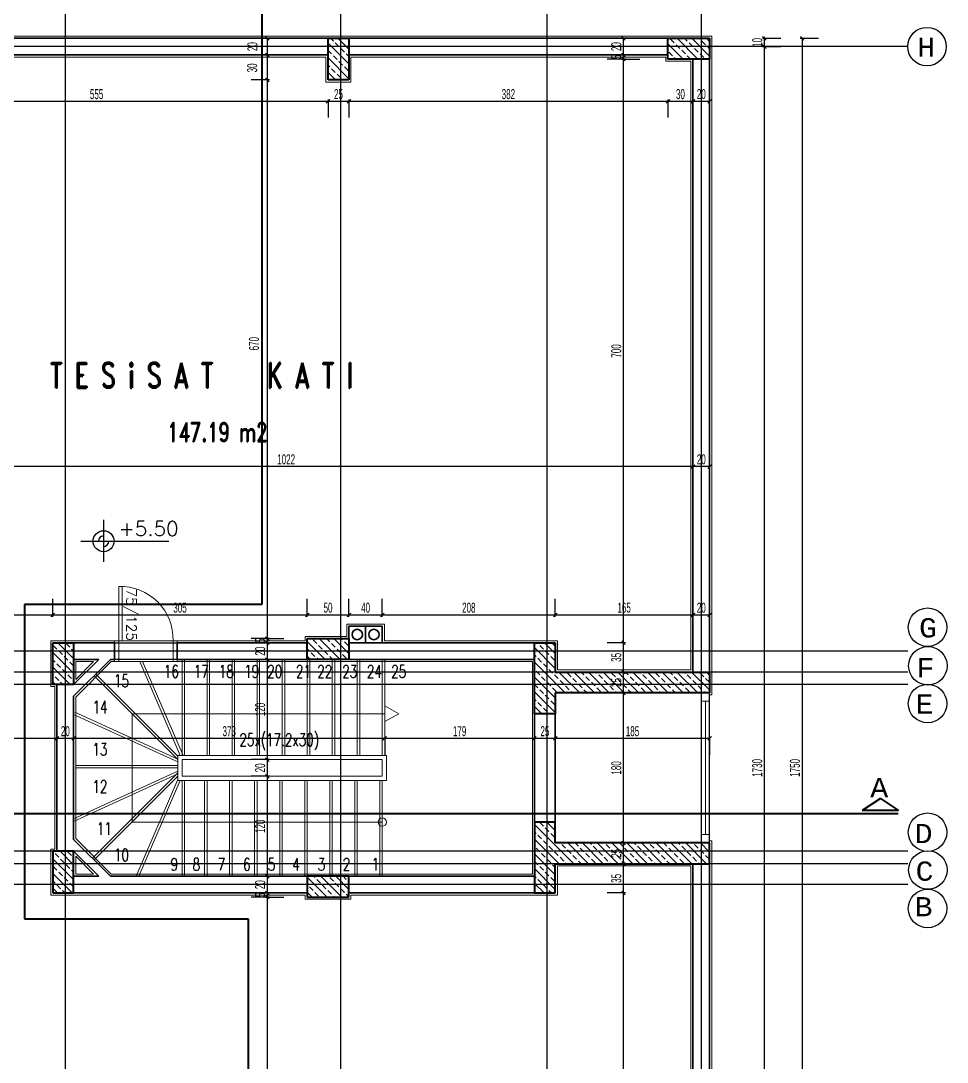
# Model space of a CAD drawing. Header units: inches. Extents: x -7543 to -822, y 102837 to 190349.
# Drawn here: x -830.4982 to -830.2761, y 102836.9148 to 102837.1646 of the extents above; entities that cross this region are included whole.
import ezdxf
from ezdxf.enums import TextEntityAlignment as Align

# ---------------------------------------------------------------- set-up
doc = ezdxf.new("R2010")
doc.units = ezdxf.units.IN
doc.header["$MEASUREMENT"] = 0
for name, pattern in [('ACAD_ISO07W100', [3, 0, -3]), ('DASHDOTX2', [2, 1, -0.5, 0, -0.5]), ('DASHED', [19.05, 12.7, -6.35])]:
    doc.linetypes.add(name, pattern=pattern)
doc.layers.get('Defpoints').update_dxf_attribs({"lineweight": 25})
for name, color, linetype, lineweight in [('AKS', 1, 'Continuous', 25), ('ICOL', 55, 'Continuous', 25), ('KESİT', 7, 'Continuous', 40), ('KOLON', 2, 'Continuous', 40), ('SIVA', 150, 'Continuous', 15), ('TARAMA', 8, 'Continuous', 25), ('YAZI', 7, 'Continuous', 25)]:
    doc.layers.add(name, color=color, linetype=linetype, lineweight=lineweight)
for name, color, linetype, lineweight, true_color in [('DUVAR', 7, 'Continuous', 35, 0xfc4642), ('KAPI', 7, 'Continuous', 18, 0xffb360), ('MERDİVEN', 7, 'Continuous', 20, 0x16c244), ('PENCERE', 7, 'Continuous', 18, 0xffb360)]:
    doc.layers.add(name, color=color, linetype=linetype, lineweight=lineweight, true_color=true_color)
doc.styles.add('ISIM', font='monos.ttf', dxfattribs={"width": 1.1, "height": 200})
doc.styles.add('OLCU', font='tromand.shx', dxfattribs={"width": 0.6, "height": 12})
doc.styles.add('st1', font='romandtw.shx', dxfattribs={"width": 0.7, "height": 40})
doc.styles.add('TXTX', font='TXTX')
doc.styles.add('ÖLÇÜ', font='simplex.shx')

# ---------------------------------------------------------------- blocks, each defined once
blk = doc.blocks.new('D')
at = {"layer": 'ICOL'}
for p, q in [((2.8, 2.8), (-2.8, -2.8)), ((0, 3), (0, -25))]:
    blk.add_line(p, q, dxfattribs=at)
blk = doc.blocks.new('E')
at = {"layer": 'ICOL'}
for p, q in [((0, -3), (0, 25)), ((-2.8, -2.8), (2.8, 2.8))]:
    blk.add_line(p, q, dxfattribs=at)

msp = doc.modelspace()

# ---------------------------------------------------------------- linework, layer by layer
at = {"layer": 'AKS', "linetype": 'DASHDOTX2', "ltscale": 10}
for p, q in [((-830.48756, 102837.19993), (-830.48756, 102836.78124)), ((-830.42157, 102837.19993), (-830.42157, 102836.78124)), ((-830.37206, 102837.19993), (-830.37206, 102836.78124)), ((-830.33506, 102837.19993), (-830.33506, 102836.78124)), ((-830.28556, 102837.15843), (-830.60892, 102837.15843)), ((-830.28556, 102837.01343), (-830.60892, 102837.01343)), ((-830.28556, 102837.00843), (-830.60892, 102837.00843)), ((-830.28556, 102837.00543), (-830.60892, 102837.00543)), ((-830.27721, 102837.00692), (-830.27721, 102837.00692)), ((-830.28556, 102836.96543), (-830.60892, 102836.96543)), ((-830.28556, 102836.96243), (-830.60892, 102836.96243)), ((-830.28556, 102836.95743), (-830.60892, 102836.95743))]:
    msp.add_line(p, q, dxfattribs=at)
at = {"layer": 'AKS', "color": 0}
for centre in [(-830.28094, 102837.15843), (-830.2808, 102837.01917), (-830.28072, 102837.00992), (-830.2808, 102837.00086), (-830.2808, 102836.97), (-830.28072, 102836.96094), (-830.2808, 102836.9517)]:
    msp.add_circle(centre, 0.00462, dxfattribs=at)
at = {"layer": 'Defpoints', "color": 6}
for p, q in [((-830.33306, 102837.16043), (-830.54556, 102837.16043)), ((-830.33306, 102836.81043), (-830.33306, 102837.16043))]:
    msp.add_line(p, q, dxfattribs=at)
at = {"layer": 'Defpoints', "color": 3}
for p, q in [((-830.42456, 102837.15643), (-830.53556, 102837.15643)), ((-830.42456, 102837.15043), (-830.42456, 102837.15643)), ((-830.34306, 102837.15643), (-830.41956, 102837.15643)), ((-830.41956, 102837.15643), (-830.41956, 102837.15043)), ((-830.34306, 102837.15543), (-830.34306, 102837.15643)), ((-830.33706, 102837.15543), (-830.34306, 102837.15543)), ((-830.33706, 102837.00843), (-830.33706, 102837.15543)), ((-830.41956, 102837.15043), (-830.42456, 102837.15043)), ((-830.41956, 102837.01643), (-830.41956, 102837.01943)), ((-830.41956, 102837.01943), (-830.41156, 102837.01943)), ((-830.41156, 102837.01943), (-830.41156, 102837.01543)), ((-830.49056, 102837.00543), (-830.49056, 102837.01543)), ((-830.49056, 102837.01543), (-830.42956, 102837.01543)), ((-830.42956, 102837.01543), (-830.42956, 102837.01643)), ((-830.42956, 102837.01643), (-830.41956, 102837.01643)), ((-830.41156, 102837.01543), (-830.37006, 102837.01543)), ((-830.37006, 102837.01543), (-830.37006, 102837.00843)), ((-830.37006, 102837.00843), (-830.33706, 102837.00843)), ((-830.48956, 102837.00543), (-830.49056, 102837.00543)), ((-830.48956, 102836.96543), (-830.48956, 102837.00543)), ((-830.49056, 102836.95543), (-830.49056, 102836.96543)), ((-830.49056, 102836.96543), (-830.48956, 102836.96543)), ((-830.33706, 102836.96243), (-830.37006, 102836.96243)), ((-830.37006, 102836.96243), (-830.37006, 102836.95543)), ((-830.33706, 102836.81543), (-830.33706, 102836.96243)), ((-830.42956, 102836.95543), (-830.49056, 102836.95543)), ((-830.42956, 102836.95443), (-830.42956, 102836.95543)), ((-830.37006, 102836.95543), (-830.41956, 102836.95543)), ((-830.41956, 102836.95543), (-830.41956, 102836.95443)), ((-830.41956, 102836.95443), (-830.42956, 102836.95443))]:
    msp.add_line(p, q, dxfattribs=at)
at = {"layer": 'DUVAR'}
for p, q in [((-830.53556, 102837.16043), (-830.42456, 102837.16043)), ((-830.41956, 102837.16043), (-830.34306, 102837.16043)), ((-830.53556, 102837.15643), (-830.42456, 102837.15643)), ((-830.41956, 102837.15643), (-830.34306, 102837.15643)), ((-830.33706, 102837.15543), (-830.33706, 102837.00843)), ((-830.33306, 102837.15543), (-830.33306, 102837.00843)), ((-830.41556, 102837.01943), (-830.41956, 102837.01943)), ((-830.41956, 102837.01943), (-830.41956, 102837.01543)), ((-830.41156, 102837.01943), (-830.41556, 102837.01943)), ((-830.41556, 102837.01943), (-830.41556, 102837.01543)), ((-830.41556, 102837.01543), (-830.41556, 102837.01943)), ((-830.41156, 102837.01543), (-830.41156, 102837.01943)), ((-830.47573, 102837.01543), (-830.48556, 102837.01543)), ((-830.47573, 102837.01143), (-830.47573, 102837.01543)), ((-830.42956, 102837.01543), (-830.46073, 102837.01543)), ((-830.46073, 102837.01143), (-830.46073, 102837.01543)), ((-830.37506, 102837.01543), (-830.41956, 102837.01543)), ((-830.40756, 102837.01543), (-830.41956, 102837.01543)), ((-830.41956, 102837.01543), (-830.41556, 102837.01543)), ((-830.41556, 102837.01543), (-830.41156, 102837.01543)), ((-830.47956, 102837.01143), (-830.48556, 102837.01143)), ((-830.48556, 102837.00543), (-830.47956, 102837.01143)), ((-830.48556, 102837.0026), (-830.47673, 102837.01143)), ((-830.47573, 102837.01143), (-830.47673, 102837.01143)), ((-830.42956, 102837.01143), (-830.46073, 102837.01143)), ((-830.37506, 102837.01143), (-830.41956, 102837.01143)), ((-830.48956, 102836.96543), (-830.48956, 102837.00543)), ((-830.48556, 102836.96826), (-830.48556, 102837.0026)), ((-830.37506, 102836.99843), (-830.37506, 102836.97243)), ((-830.37006, 102836.99843), (-830.37006, 102836.97243)), ((-830.48556, 102836.96826), (-830.47673, 102836.95943)), ((-830.48556, 102836.96543), (-830.47956, 102836.95943)), ((-830.33706, 102836.96243), (-830.33706, 102836.81543)), ((-830.33306, 102836.96243), (-830.33306, 102836.81543)), ((-830.48556, 102836.95943), (-830.47956, 102836.95943)), ((-830.47673, 102836.95943), (-830.42956, 102836.95943)), ((-830.41956, 102836.95943), (-830.37506, 102836.95943)), ((-830.42956, 102836.95543), (-830.48556, 102836.95543)), ((-830.37506, 102836.95543), (-830.41956, 102836.95543))]:
    msp.add_line(p, q, dxfattribs=at)
for centre in [(-830.41756, 102837.01743), (-830.41356, 102837.01743)]:
    msp.add_circle(centre, 0.00125, dxfattribs=at)
at = {"layer": 'ICOL'}
for p, q in [((-830.4391, 102837.15659), (-830.4391, 102837.16027)), ((-830.35371, 102837.15659), (-830.35371, 102837.16027)), ((-830.31991, 102837.16059), (-830.31991, 102837.16074)), ((-830.31991, 102837.15843), (-830.31991, 102837.16043)), ((-830.31087, 102837.16027), (-830.31087, 102836.81059)), ((-830.31991, 102837.15827), (-830.31991, 102837.15812)), ((-830.31991, 102836.81259), (-830.31991, 102837.15827)), ((-830.4391, 102837.15059), (-830.4391, 102837.15627)), ((-830.35371, 102837.15659), (-830.35371, 102837.15674)), ((-830.35371, 102837.15543), (-830.35371, 102837.15643)), ((-830.35371, 102837.15527), (-830.35371, 102837.15512)), ((-830.35371, 102837.01559), (-830.35371, 102837.15527)), ((-830.4391, 102837.01659), (-830.4391, 102837.15027)), ((-830.42472, 102837.14529), (-830.53541, 102837.14529)), ((-830.41972, 102837.14529), (-830.42441, 102837.14529)), ((-830.34322, 102837.14529), (-830.41941, 102837.14529)), ((-830.33722, 102837.14529), (-830.34291, 102837.14529)), ((-830.33322, 102837.14529), (-830.33691, 102837.14529)), ((-830.33722, 102837.05769), (-830.54141, 102837.05769)), ((-830.33322, 102837.05769), (-830.33691, 102837.05769)), ((-830.47838, 102837.0449), (-830.47838, 102837.03489)), ((-830.48381, 102837.0398), (-830.46274, 102837.0398)), ((-830.51201, 102837.02211), (-830.49072, 102837.02211)), ((-830.49041, 102837.02211), (-830.42972, 102837.02211)), ((-830.42941, 102837.02211), (-830.41972, 102837.02211)), ((-830.41941, 102837.02211), (-830.41172, 102837.02211)), ((-830.41141, 102837.02211), (-830.37022, 102837.02211)), ((-830.36991, 102837.02211), (-830.33722, 102837.02211)), ((-830.33691, 102837.02211), (-830.33322, 102837.02211)), ((-830.4391, 102837.01659), (-830.4391, 102837.01674)), ((-830.4391, 102837.01543), (-830.4391, 102837.01643)), ((-830.4391, 102837.01527), (-830.4391, 102837.01512)), ((-830.4391, 102837.01159), (-830.4391, 102837.01527)), ((-830.35371, 102837.00859), (-830.35371, 102837.01527)), ((-830.4391, 102836.98759), (-830.4391, 102837.01127)), ((-830.35371, 102837.00359), (-830.35371, 102837.00827)), ((-830.35371, 102836.96759), (-830.35371, 102837.00327)), ((-830.48972, 102836.99249), (-830.51151, 102836.99249)), ((-830.48572, 102836.99249), (-830.48941, 102836.99249)), ((-830.41112, 102836.99249), (-830.48541, 102836.99249)), ((-830.37522, 102836.99249), (-830.41081, 102836.99249)), ((-830.37022, 102836.99249), (-830.37491, 102836.99249)), ((-830.33322, 102836.99249), (-830.36991, 102836.99249)), ((-830.4391, 102836.98359), (-830.4391, 102836.98727)), ((-830.4391, 102836.95959), (-830.4391, 102836.98327)), ((-830.35371, 102836.96259), (-830.35371, 102836.96727)), ((-830.35371, 102836.95559), (-830.35371, 102836.96227)), ((-830.4391, 102836.95559), (-830.4391, 102836.95927)), ((-830.4391, 102836.95559), (-830.4391, 102836.95574)), ((-830.4391, 102836.95443), (-830.4391, 102836.95543)), ((-830.35371, 102836.81559), (-830.35371, 102836.95527)), ((-830.4391, 102836.95427), (-830.4391, 102836.95412)), ((-830.4391, 102836.82059), (-830.4391, 102836.95427))]:
    msp.add_line(p, q, dxfattribs=at)
msp.add_circle((-830.47838, 102837.0398), 0.00252, dxfattribs=at)
for start, end in [(90, 180), (270, 0)]:
    msp.add_arc((-830.47838, 102837.0398), 0.00126, start, end, dxfattribs=at)
at = {"layer": 'KAPI'}
for p, q in [((-830.47473, 102837.01493), (-830.47473, 102837.02893)), ((-830.47393, 102837.01593), (-830.47393, 102837.02893)), ((-830.47573, 102837.01593), (-830.47473, 102837.01593)), ((-830.47573, 102837.01593), (-830.47573, 102837.01093)), ((-830.47473, 102837.01093), (-830.47473, 102837.01593)), ((-830.47473, 102837.01593), (-830.47393, 102837.01593)), ((-830.47393, 102837.01593), (-830.46173, 102837.01593)), ((-830.46173, 102837.01593), (-830.46173, 102837.01093)), ((-830.46173, 102837.01593), (-830.46073, 102837.01593)), ((-830.46073, 102837.01593), (-830.46073, 102837.01093)), ((-830.47473, 102837.01093), (-830.47573, 102837.01093)), ((-830.46173, 102837.01093), (-830.47473, 102837.01093)), ((-830.46173, 102837.01093), (-830.46073, 102837.01093))]:
    msp.add_line(p, q, dxfattribs=at)
msp.add_arc((-830.47433, 102837.01633), 0.01261, 358.1817, 91.8183, dxfattribs=at)
at = {"layer": 'KESİT', "linetype": 'DASHED'}
for p, q in [((-830.44044, 102837.20874), (-830.44044, 102837.02463)), ((-830.44044, 102837.02463), (-830.49736, 102837.02463)), ((-830.49736, 102837.02463), (-830.49736, 102836.94921)), ((-830.28782, 102836.97443), (-830.50203, 102836.97443)), ((-830.49736, 102836.94921), (-830.44375, 102836.94921)), ((-830.44375, 102836.94921), (-830.44375, 102836.77407))]:
    msp.add_line(p, q, dxfattribs=at)
at = {"layer": 'KESİT'}
for p, q in [((-830.29211, 102836.97811), (-830.29646, 102836.97523)), ((-830.29211, 102836.97811), (-830.28777, 102836.97523)), ((-830.28777, 102836.97523), (-830.29646, 102836.97523))]:
    msp.add_line(p, q, dxfattribs=at)
at = {"layer": 'KOLON'}
for p, q in [((-830.42456, 102837.16043), (-830.41956, 102837.16043)), ((-830.42456, 102837.15043), (-830.42456, 102837.16043)), ((-830.41956, 102837.16043), (-830.41956, 102837.15043)), ((-830.34306, 102837.15543), (-830.34306, 102837.16043)), ((-830.34306, 102837.16043), (-830.33306, 102837.16043)), ((-830.33306, 102837.16043), (-830.33306, 102837.15543)), ((-830.33306, 102837.15543), (-830.34306, 102837.15543)), ((-830.41956, 102837.15043), (-830.42456, 102837.15043)), ((-830.49056, 102837.01543), (-830.48556, 102837.01543)), ((-830.49056, 102837.00543), (-830.49056, 102837.01543)), ((-830.48556, 102837.01543), (-830.48556, 102837.00543)), ((-830.42956, 102837.01143), (-830.42956, 102837.01643)), ((-830.42956, 102837.01643), (-830.41956, 102837.01643)), ((-830.41956, 102837.01643), (-830.41956, 102837.01143)), ((-830.37506, 102837.00843), (-830.37506, 102837.01543)), ((-830.37506, 102837.01543), (-830.37006, 102837.01543)), ((-830.37006, 102837.01543), (-830.37006, 102837.00843)), ((-830.41956, 102837.01143), (-830.42956, 102837.01143)), ((-830.37506, 102837.00443), (-830.37506, 102837.00843)), ((-830.37006, 102837.00843), (-830.33306, 102837.00843)), ((-830.33306, 102837.00843), (-830.33306, 102837.00343)), ((-830.48556, 102837.00543), (-830.49056, 102837.00543)), ((-830.37506, 102836.99843), (-830.37506, 102837.00443)), ((-830.33306, 102837.00343), (-830.37006, 102837.00343)), ((-830.37006, 102837.00343), (-830.37006, 102836.99843)), ((-830.37006, 102836.99843), (-830.37506, 102836.99843)), ((-830.37006, 102836.97243), (-830.37506, 102836.97243)), ((-830.37506, 102836.97243), (-830.37506, 102836.96643)), ((-830.37006, 102836.96743), (-830.37006, 102836.97243)), ((-830.48556, 102836.96543), (-830.49056, 102836.96543)), ((-830.49056, 102836.96543), (-830.49056, 102836.95543)), ((-830.48556, 102836.95543), (-830.48556, 102836.96543)), ((-830.37506, 102836.96643), (-830.37506, 102836.96243)), ((-830.33306, 102836.96743), (-830.37006, 102836.96743)), ((-830.33306, 102836.96243), (-830.33306, 102836.96743)), ((-830.37506, 102836.96243), (-830.37506, 102836.95543)), ((-830.37006, 102836.95543), (-830.37006, 102836.96243)), ((-830.37006, 102836.96243), (-830.33306, 102836.96243)), ((-830.41956, 102836.95943), (-830.42956, 102836.95943)), ((-830.42956, 102836.95943), (-830.42956, 102836.95443)), ((-830.41956, 102836.95443), (-830.41956, 102836.95943)), ((-830.49056, 102836.95543), (-830.48556, 102836.95543)), ((-830.37506, 102836.95543), (-830.37006, 102836.95543)), ((-830.42956, 102836.95443), (-830.41956, 102836.95443))]:
    msp.add_line(p, q, dxfattribs=at)
at = {"layer": 'MERDİVEN', "linetype": 'ACAD_ISO07W100'}
for p, q in [((-830.45999, 102836.98843), (-830.46973, 102837.01093)), ((-830.45956, 102836.98843), (-830.45956, 102837.01143)), ((-830.45356, 102836.98843), (-830.45356, 102837.01143)), ((-830.44756, 102836.98843), (-830.44756, 102837.01143)), ((-830.44156, 102836.98843), (-830.44156, 102837.01143)), ((-830.43556, 102836.98843), (-830.43556, 102837.01143)), ((-830.42956, 102836.98843), (-830.42956, 102837.01143)), ((-830.42356, 102836.98843), (-830.42356, 102837.01143)), ((-830.41756, 102836.98843), (-830.41756, 102837.01143)), ((-830.41156, 102836.98843), (-830.41156, 102837.01143)), ((-830.46056, 102836.98743), (-830.48065, 102837.00752)), ((-830.46056, 102836.98689), (-830.48556, 102836.99827)), ((-830.46056, 102836.98543), (-830.48506, 102836.98543)), ((-830.46056, 102836.98398), (-830.48556, 102836.97259)), ((-830.46056, 102836.98343), (-830.48065, 102836.96335)), ((-830.45999, 102836.98243), (-830.46995, 102836.95943)), ((-830.45896, 102836.98243), (-830.45896, 102836.95943)), ((-830.45356, 102836.98243), (-830.45356, 102836.95943)), ((-830.44756, 102836.98243), (-830.44756, 102836.95943)), ((-830.44156, 102836.98243), (-830.44156, 102836.95943)), ((-830.43556, 102836.98243), (-830.43556, 102836.95943)), ((-830.42956, 102836.98243), (-830.42956, 102836.95943)), ((-830.42356, 102836.98243), (-830.42356, 102836.95943)), ((-830.41756, 102836.98243), (-830.41756, 102836.95943)), ((-830.41156, 102836.98243), (-830.41156, 102836.95943))]:
    msp.add_line(p, q, dxfattribs=at)
at = {"layer": 'MERDİVEN'}
for p, q in [((-830.45934, 102836.98843), (-830.46908, 102837.01093)), ((-830.45896, 102836.98843), (-830.45896, 102837.01143)), ((-830.45296, 102836.98843), (-830.45296, 102837.01143)), ((-830.44696, 102836.98843), (-830.44696, 102837.01143)), ((-830.44096, 102836.98843), (-830.44096, 102837.01143)), ((-830.43496, 102836.98843), (-830.43496, 102837.01143)), ((-830.42896, 102836.98843), (-830.42896, 102837.01143)), ((-830.42296, 102836.98843), (-830.42296, 102837.01143)), ((-830.41696, 102836.98843), (-830.41696, 102837.01143)), ((-830.41096, 102836.98843), (-830.41096, 102837.01143)), ((-830.46056, 102836.98828), (-830.48022, 102837.00794)), ((-830.4076, 102836.99843), (-830.41096, 102837.00032)), ((-830.41096, 102837.00032), (-830.41096, 102836.99654)), ((-830.46056, 102836.98755), (-830.48531, 102836.99882)), ((-830.47156, 102836.97243), (-830.47156, 102836.99843)), ((-830.47156, 102836.99843), (-830.41096, 102836.99843)), ((-830.4076, 102836.99843), (-830.41096, 102836.99654)), ((-830.46056, 102836.98243), (-830.46056, 102836.98843)), ((-830.46056, 102836.98843), (-830.46056, 102836.98243)), ((-830.46056, 102836.98843), (-830.46056, 102836.98243)), ((-830.46056, 102836.98843), (-830.41056, 102836.98843)), ((-830.46056, 102836.98243), (-830.46056, 102836.98843)), ((-830.45956, 102836.98843), (-830.41156, 102836.98843)), ((-830.45956, 102836.98843), (-830.41156, 102836.98843)), ((-830.45956, 102836.98843), (-830.41156, 102836.98843)), ((-830.41056, 102836.98843), (-830.41056, 102836.98243)), ((-830.41056, 102836.98243), (-830.41056, 102836.98843)), ((-830.41056, 102836.98243), (-830.41056, 102836.98843)), ((-830.41056, 102836.98843), (-830.41056, 102836.98243)), ((-830.46056, 102836.98603), (-830.48506, 102836.98603)), ((-830.45956, 102836.98343), (-830.45956, 102836.98743)), ((-830.45956, 102836.98743), (-830.45956, 102836.98343)), ((-830.45956, 102836.98743), (-830.45956, 102836.98343)), ((-830.45956, 102836.98743), (-830.41156, 102836.98743)), ((-830.45956, 102836.98343), (-830.45956, 102836.98743)), ((-830.45856, 102836.98743), (-830.41256, 102836.98743)), ((-830.45856, 102836.98743), (-830.41256, 102836.98743)), ((-830.45856, 102836.98743), (-830.41256, 102836.98743)), ((-830.41156, 102836.98743), (-830.41156, 102836.98343)), ((-830.41156, 102836.98343), (-830.41156, 102836.98743)), ((-830.41156, 102836.98343), (-830.41156, 102836.98743)), ((-830.41156, 102836.98743), (-830.41156, 102836.98343)), ((-830.46056, 102836.98463), (-830.48556, 102836.97325)), ((-830.46056, 102836.98428), (-830.48107, 102836.96377)), ((-830.45956, 102836.98343), (-830.41156, 102836.98343)), ((-830.45856, 102836.98343), (-830.41256, 102836.98343)), ((-830.45856, 102836.98343), (-830.41256, 102836.98343)), ((-830.45856, 102836.98343), (-830.41256, 102836.98343)), ((-830.46056, 102836.98263), (-830.4706, 102836.95943)), ((-830.46056, 102836.98243), (-830.45999, 102836.98243)), ((-830.45999, 102836.98243), (-830.41056, 102836.98243)), ((-830.45956, 102836.98243), (-830.41156, 102836.98243)), ((-830.45956, 102836.98243), (-830.41156, 102836.98243)), ((-830.45956, 102836.98243), (-830.41156, 102836.98243)), ((-830.45956, 102836.98243), (-830.45956, 102836.95943)), ((-830.45416, 102836.98243), (-830.45416, 102836.95943)), ((-830.44816, 102836.98243), (-830.44816, 102836.95943)), ((-830.44216, 102836.98243), (-830.44216, 102836.95943)), ((-830.43616, 102836.98243), (-830.43616, 102836.95943)), ((-830.43016, 102836.98243), (-830.43016, 102836.95943)), ((-830.42416, 102836.98243), (-830.42416, 102836.95943)), ((-830.41816, 102836.98243), (-830.41816, 102836.95943)), ((-830.41216, 102836.98243), (-830.41216, 102836.95943)), ((-830.47156, 102836.97243), (-830.41156, 102836.97243))]:
    msp.add_line(p, q, dxfattribs=at)
msp.add_circle((-830.41156, 102836.97243), 0.001, dxfattribs=at)
at = {"layer": 'PENCERE'}
for p, q in [((-830.33506, 102837.00343), (-830.33506, 102836.96743)), ((-830.33306, 102837.00343), (-830.33306, 102836.96743)), ((-830.33506, 102837.00143), (-830.33306, 102837.00143)), ((-830.33406, 102837.00143), (-830.33406, 102836.96943)), ((-830.33506, 102836.96943), (-830.33306, 102836.96943))]:
    msp.add_line(p, q, dxfattribs=at)
at = {"layer": 'SIVA'}
for p, q in [((-830.54606, 102837.16093), (-830.33256, 102837.16093)), ((-830.33256, 102837.16093), (-830.33256, 102837.00293)), ((-830.53506, 102837.15593), (-830.42506, 102837.15593)), ((-830.42506, 102837.15593), (-830.42506, 102837.14993)), ((-830.41906, 102837.15593), (-830.34356, 102837.15593)), ((-830.41906, 102837.15593), (-830.41906, 102837.14993)), ((-830.34356, 102837.15593), (-830.34356, 102837.15493)), ((-830.33756, 102837.15493), (-830.34356, 102837.15493)), ((-830.33756, 102837.15493), (-830.33756, 102837.00893)), ((-830.41906, 102837.14993), (-830.42506, 102837.14993)), ((-830.42006, 102837.01693), (-830.42006, 102837.01993)), ((-830.42006, 102837.01993), (-830.41106, 102837.01993)), ((-830.41106, 102837.01593), (-830.41106, 102837.01993)), ((-830.49106, 102837.01593), (-830.48506, 102837.01593)), ((-830.49106, 102837.00493), (-830.49106, 102837.01593)), ((-830.48606, 102837.01593), (-830.47573, 102837.01593)), ((-830.47573, 102837.01543), (-830.47573, 102837.01593)), ((-830.46073, 102837.01593), (-830.43006, 102837.01593)), ((-830.46073, 102837.01543), (-830.46073, 102837.01593)), ((-830.43006, 102837.01593), (-830.43006, 102837.01693)), ((-830.43006, 102837.01693), (-830.42006, 102837.01693)), ((-830.41106, 102837.01593), (-830.36956, 102837.01593)), ((-830.37556, 102837.01593), (-830.36956, 102837.01593)), ((-830.36956, 102837.00893), (-830.36956, 102837.01593)), ((-830.48077, 102837.01093), (-830.48506, 102837.01093)), ((-830.48506, 102837.01093), (-830.48506, 102837.00664)), ((-830.48506, 102837.00664), (-830.48077, 102837.01093)), ((-830.48506, 102837.0024), (-830.47653, 102837.01093)), ((-830.47573, 102837.01093), (-830.47653, 102837.01093)), ((-830.47573, 102837.01143), (-830.47573, 102837.01093)), ((-830.46073, 102837.01143), (-830.46073, 102837.01093)), ((-830.42906, 102837.01093), (-830.46073, 102837.01093)), ((-830.41906, 102837.01093), (-830.43006, 102837.01093)), ((-830.37556, 102837.01093), (-830.42006, 102837.01093)), ((-830.37556, 102836.95993), (-830.37556, 102837.01093)), ((-830.33756, 102837.00893), (-830.36956, 102837.00893)), ((-830.49006, 102837.00493), (-830.49106, 102837.00493)), ((-830.49006, 102836.96593), (-830.49006, 102837.00493)), ((-830.33256, 102837.00293), (-830.33306, 102837.00293)), ((-830.48506, 102837.0024), (-830.48506, 102836.96847)), ((-830.48506, 102836.96847), (-830.47653, 102836.95993)), ((-830.33256, 102836.96793), (-830.33306, 102836.96793)), ((-830.33256, 102836.80993), (-830.33256, 102836.96793)), ((-830.49106, 102836.96593), (-830.49006, 102836.96593)), ((-830.49106, 102836.95493), (-830.49106, 102836.96593)), ((-830.48506, 102836.96422), (-830.48506, 102836.95993)), ((-830.48506, 102836.96422), (-830.48077, 102836.95993)), ((-830.36956, 102836.96193), (-830.36956, 102836.95493)), ((-830.36956, 102836.96193), (-830.33756, 102836.96193)), ((-830.33756, 102836.96193), (-830.33756, 102836.81593)), ((-830.48506, 102836.95993), (-830.48077, 102836.95993)), ((-830.47653, 102836.95993), (-830.41888, 102836.95993)), ((-830.42006, 102836.95993), (-830.37556, 102836.95993)), ((-830.48506, 102836.95493), (-830.49106, 102836.95493)), ((-830.43006, 102836.95493), (-830.48606, 102836.95493)), ((-830.43006, 102836.95493), (-830.43006, 102836.95393)), ((-830.43006, 102836.95393), (-830.41906, 102836.95393)), ((-830.41906, 102836.95393), (-830.41906, 102836.95493)), ((-830.37456, 102836.95493), (-830.41906, 102836.95493)), ((-830.37556, 102836.95493), (-830.36956, 102836.95493))]:
    msp.add_line(p, q, dxfattribs=at)
at = {"layer": 'TARAMA'}
for p, q in [((-830.42397, 102837.16043), (-830.42329, 102837.15976)), ((-830.4222, 102837.16043), (-830.41956, 102837.1578)), ((-830.42043, 102837.16043), (-830.4202, 102837.1602)), ((-830.34242, 102837.1602), (-830.34153, 102837.15931)), ((-830.34088, 102837.16043), (-830.33588, 102837.15543)), ((-830.33911, 102837.16043), (-830.33844, 102837.15976)), ((-830.33734, 102837.16043), (-830.33306, 102837.15615)), ((-830.33558, 102837.16043), (-830.33534, 102837.1602)), ((-830.33381, 102837.16043), (-830.33306, 102837.15968)), ((-830.42456, 102837.15926), (-830.41956, 102837.15426)), ((-830.42285, 102837.15931), (-830.42196, 102837.15843)), ((-830.42152, 102837.15799), (-830.42064, 102837.1571)), ((-830.41976, 102837.15976), (-830.41956, 102837.15956)), ((-830.34306, 102837.15908), (-830.33942, 102837.15543)), ((-830.34109, 102837.15887), (-830.34021, 102837.15799)), ((-830.33976, 102837.15755), (-830.33888, 102837.15666)), ((-830.338, 102837.15931), (-830.33711, 102837.15843)), ((-830.33667, 102837.15799), (-830.33579, 102837.1571)), ((-830.3349, 102837.15976), (-830.33402, 102837.15887)), ((-830.33358, 102837.15843), (-830.33306, 102837.15792)), ((-830.42456, 102837.15749), (-830.42373, 102837.15666)), ((-830.42456, 102837.15572), (-830.41956, 102837.15072)), ((-830.42329, 102837.15622), (-830.42241, 102837.15534)), ((-830.4202, 102837.15666), (-830.41956, 102837.15603)), ((-830.34306, 102837.15554), (-830.34295, 102837.15543)), ((-830.34286, 102837.1571), (-830.34197, 102837.15622)), ((-830.34153, 102837.15578), (-830.34118, 102837.15543)), ((-830.33844, 102837.15622), (-830.33765, 102837.15543)), ((-830.33534, 102837.15666), (-830.33446, 102837.15578)), ((-830.42456, 102837.15396), (-830.42417, 102837.15357)), ((-830.42373, 102837.15313), (-830.42285, 102837.15224)), ((-830.42196, 102837.15489), (-830.42108, 102837.15401)), ((-830.42064, 102837.15357), (-830.41976, 102837.15269)), ((-830.42456, 102837.15219), (-830.4228, 102837.15043)), ((-830.42241, 102837.1518), (-830.42152, 102837.15092)), ((-830.42108, 102837.15048), (-830.42104, 102837.15043)), ((-830.48933, 102837.01543), (-830.48556, 102837.01166)), ((-830.48737, 102837.01524), (-830.48649, 102837.01436)), ((-830.48579, 102837.01543), (-830.48556, 102837.0152)), ((-830.42956, 102837.01577), (-830.42523, 102837.01143)), ((-830.42815, 102837.01613), (-830.42727, 102837.01524)), ((-830.42669, 102837.01643), (-830.42169, 102837.01143)), ((-830.42492, 102837.01643), (-830.42417, 102837.01568)), ((-830.42373, 102837.01524), (-830.42285, 102837.01436)), ((-830.42315, 102837.01643), (-830.41956, 102837.01284)), ((-830.42139, 102837.01643), (-830.42108, 102837.01613)), ((-830.42064, 102837.01568), (-830.41976, 102837.0148)), ((-830.41962, 102837.01643), (-830.41956, 102837.01637)), ((-830.37442, 102837.01543), (-830.37424, 102837.01524)), ((-830.37266, 102837.01543), (-830.37006, 102837.01284)), ((-830.3707, 102837.01524), (-830.37006, 102837.0146)), ((-830.49056, 102837.01313), (-830.48556, 102837.00813)), ((-830.49047, 102837.0148), (-830.48958, 102837.01392)), ((-830.48914, 102837.01347), (-830.48826, 102837.01259)), ((-830.48605, 102837.01392), (-830.48556, 102837.01343)), ((-830.42956, 102837.014), (-830.42904, 102837.01347)), ((-830.42859, 102837.01303), (-830.42771, 102837.01215)), ((-830.42683, 102837.0148), (-830.42594, 102837.01392)), ((-830.4255, 102837.01347), (-830.42462, 102837.01259)), ((-830.42241, 102837.01392), (-830.42152, 102837.01303)), ((-830.37506, 102837.0143), (-830.37006, 102837.0093)), ((-830.37379, 102837.0148), (-830.37291, 102837.01392)), ((-830.37247, 102837.01347), (-830.37158, 102837.01259)), ((-830.49056, 102837.01136), (-830.49002, 102837.01082)), ((-830.48958, 102837.01038), (-830.4887, 102837.0095)), ((-830.48781, 102837.01215), (-830.48693, 102837.01126)), ((-830.48649, 102837.01082), (-830.4856, 102837.00994)), ((-830.42956, 102837.01223), (-830.42876, 102837.01143)), ((-830.42727, 102837.01171), (-830.42699, 102837.01143)), ((-830.42417, 102837.01215), (-830.42346, 102837.01143)), ((-830.42108, 102837.01259), (-830.4202, 102837.01171)), ((-830.37506, 102837.01253), (-830.37468, 102837.01215)), ((-830.37506, 102837.01076), (-830.36773, 102837.00343)), ((-830.37424, 102837.01171), (-830.37335, 102837.01082)), ((-830.37291, 102837.01038), (-830.37203, 102837.0095)), ((-830.37114, 102837.01215), (-830.37026, 102837.01126)), ((-830.49056, 102837.00959), (-830.4864, 102837.00543)), ((-830.49056, 102837.00782), (-830.49047, 102837.00773)), ((-830.48826, 102837.00905), (-830.48737, 102837.00817)), ((-830.48693, 102837.00773), (-830.48605, 102837.00684)), ((-830.37468, 102837.00861), (-830.37379, 102837.00773)), ((-830.37158, 102837.00905), (-830.3707, 102837.00817)), ((-830.37026, 102837.00773), (-830.36937, 102837.00684)), ((-830.36919, 102837.00843), (-830.36419, 102837.00343)), ((-830.36716, 102837.00817), (-830.36628, 102837.00729)), ((-830.36566, 102837.00843), (-830.36066, 102837.00343)), ((-830.36389, 102837.00843), (-830.36319, 102837.00773)), ((-830.36212, 102837.00843), (-830.35712, 102837.00343)), ((-830.36035, 102837.00843), (-830.36009, 102837.00817)), ((-830.35965, 102837.00773), (-830.35877, 102837.00684)), ((-830.35859, 102837.00843), (-830.35359, 102837.00343)), ((-830.35656, 102837.00817), (-830.35567, 102837.00729)), ((-830.35505, 102837.00843), (-830.35005, 102837.00343)), ((-830.35328, 102837.00843), (-830.35258, 102837.00773)), ((-830.35151, 102837.00843), (-830.34651, 102837.00343)), ((-830.34975, 102837.00843), (-830.34949, 102837.00817)), ((-830.34904, 102837.00773), (-830.34816, 102837.00684)), ((-830.34798, 102837.00843), (-830.34298, 102837.00343)), ((-830.34595, 102837.00817), (-830.34507, 102837.00729)), ((-830.34444, 102837.00843), (-830.33944, 102837.00343)), ((-830.34268, 102837.00843), (-830.34197, 102837.00773)), ((-830.34091, 102837.00843), (-830.33591, 102837.00343)), ((-830.33914, 102837.00843), (-830.33888, 102837.00817)), ((-830.33844, 102837.00773), (-830.33755, 102837.00684)), ((-830.33737, 102837.00843), (-830.33306, 102837.00412)), ((-830.33534, 102837.00817), (-830.33446, 102837.00729)), ((-830.33384, 102837.00843), (-830.33306, 102837.00766)), ((-830.49056, 102837.00606), (-830.48994, 102837.00543)), ((-830.49002, 102837.00729), (-830.48914, 102837.0064)), ((-830.4887, 102837.00596), (-830.48817, 102837.00543)), ((-830.4856, 102837.0064), (-830.48556, 102837.00636)), ((-830.37506, 102837.00723), (-830.37006, 102837.00223)), ((-830.37506, 102837.00546), (-830.37424, 102837.00463)), ((-830.37335, 102837.00729), (-830.37247, 102837.0064)), ((-830.37203, 102837.00596), (-830.37114, 102837.00508)), ((-830.36893, 102837.0064), (-830.36805, 102837.00552)), ((-830.36584, 102837.00684), (-830.36495, 102837.00596)), ((-830.36451, 102837.00552), (-830.36363, 102837.00463)), ((-830.36274, 102837.00729), (-830.36186, 102837.0064)), ((-830.36142, 102837.00596), (-830.36053, 102837.00508)), ((-830.35833, 102837.0064), (-830.35744, 102837.00552)), ((-830.35523, 102837.00684), (-830.35435, 102837.00596)), ((-830.35391, 102837.00552), (-830.35302, 102837.00463)), ((-830.35214, 102837.00729), (-830.35125, 102837.0064)), ((-830.35081, 102837.00596), (-830.34993, 102837.00508)), ((-830.34772, 102837.0064), (-830.34683, 102837.00552)), ((-830.34463, 102837.00684), (-830.34374, 102837.00596)), ((-830.3433, 102837.00552), (-830.34242, 102837.00463)), ((-830.34153, 102837.00729), (-830.34065, 102837.0064)), ((-830.34021, 102837.00596), (-830.33932, 102837.00508)), ((-830.33711, 102837.0064), (-830.33623, 102837.00552)), ((-830.33402, 102837.00684), (-830.33313, 102837.00596)), ((-830.37506, 102837.00369), (-830.37006, 102836.99869)), ((-830.37379, 102837.00419), (-830.37291, 102837.00331)), ((-830.37247, 102837.00287), (-830.37158, 102837.00198)), ((-830.3707, 102837.00463), (-830.36982, 102837.00375)), ((-830.36761, 102837.00508), (-830.36672, 102837.00419)), ((-830.36628, 102837.00375), (-830.36596, 102837.00343)), ((-830.36319, 102837.00419), (-830.36242, 102837.00343)), ((-830.36009, 102837.00463), (-830.35921, 102837.00375)), ((-830.357, 102837.00508), (-830.35612, 102837.00419)), ((-830.35567, 102837.00375), (-830.35535, 102837.00343)), ((-830.35258, 102837.00419), (-830.35182, 102837.00343)), ((-830.34949, 102837.00463), (-830.3486, 102837.00375)), ((-830.34639, 102837.00508), (-830.34551, 102837.00419)), ((-830.34507, 102837.00375), (-830.34475, 102837.00343)), ((-830.34197, 102837.00419), (-830.34121, 102837.00343)), ((-830.33888, 102837.00463), (-830.338, 102837.00375)), ((-830.33579, 102837.00508), (-830.3349, 102837.00419)), ((-830.33446, 102837.00375), (-830.33414, 102837.00343)), ((-830.37506, 102837.00193), (-830.37468, 102837.00154)), ((-830.37424, 102837.0011), (-830.37335, 102837.00022)), ((-830.37114, 102837.00154), (-830.37026, 102837.00066)), ((-830.37506, 102837.00016), (-830.37333, 102836.99843)), ((-830.37291, 102836.99977), (-830.37203, 102836.99889)), ((-830.37158, 102836.99845), (-830.37157, 102836.99843)), ((-830.37506, 102836.97187), (-830.36562, 102836.96243)), ((-830.37379, 102836.97237), (-830.37291, 102836.97149)), ((-830.37247, 102836.97105), (-830.37158, 102836.97016)), ((-830.37208, 102836.97243), (-830.37006, 102836.97041)), ((-830.37032, 102836.97243), (-830.37006, 102836.97218)), ((-830.37506, 102836.97011), (-830.37468, 102836.96972)), ((-830.37506, 102836.96834), (-830.36915, 102836.96243)), ((-830.37424, 102836.96928), (-830.37335, 102836.9684)), ((-830.37291, 102836.96795), (-830.37203, 102836.96707)), ((-830.37114, 102836.96972), (-830.37026, 102836.96884)), ((-830.49056, 102836.9654), (-830.49047, 102836.9653)), ((-830.48883, 102836.96543), (-830.48556, 102836.96217)), ((-830.48693, 102836.9653), (-830.48605, 102836.96442)), ((-830.37468, 102836.96619), (-830.37379, 102836.9653)), ((-830.37158, 102836.96663), (-830.3707, 102836.96574)), ((-830.37026, 102836.9653), (-830.36937, 102836.96442)), ((-830.36849, 102836.96707), (-830.36761, 102836.96619)), ((-830.36716, 102836.96574), (-830.36628, 102836.96486)), ((-830.36708, 102836.96743), (-830.36208, 102836.96243)), ((-830.36532, 102836.96743), (-830.36451, 102836.96663)), ((-830.36407, 102836.96619), (-830.36319, 102836.9653)), ((-830.36355, 102836.96743), (-830.35855, 102836.96243)), ((-830.36178, 102836.96743), (-830.36142, 102836.96707)), ((-830.36098, 102836.96663), (-830.36009, 102836.96574)), ((-830.36001, 102836.96743), (-830.35501, 102836.96243)), ((-830.35965, 102836.9653), (-830.35877, 102836.96442)), ((-830.35788, 102836.96707), (-830.357, 102836.96619)), ((-830.35656, 102836.96574), (-830.35567, 102836.96486)), ((-830.35648, 102836.96743), (-830.35148, 102836.96243)), ((-830.35471, 102836.96743), (-830.35391, 102836.96663)), ((-830.35346, 102836.96619), (-830.35258, 102836.9653)), ((-830.35294, 102836.96743), (-830.34794, 102836.96243)), ((-830.35117, 102836.96743), (-830.35081, 102836.96707)), ((-830.35037, 102836.96663), (-830.34949, 102836.96574)), ((-830.34941, 102836.96743), (-830.34441, 102836.96243)), ((-830.34904, 102836.9653), (-830.34816, 102836.96442)), ((-830.34728, 102836.96707), (-830.34639, 102836.96619)), ((-830.34595, 102836.96574), (-830.34507, 102836.96486)), ((-830.34587, 102836.96743), (-830.34087, 102836.96243)), ((-830.3441, 102836.96743), (-830.3433, 102836.96663)), ((-830.34286, 102836.96619), (-830.34197, 102836.9653)), ((-830.34233, 102836.96743), (-830.33733, 102836.96243)), ((-830.34057, 102836.96743), (-830.34021, 102836.96707)), ((-830.33976, 102836.96663), (-830.33888, 102836.96574)), ((-830.3388, 102836.96743), (-830.3338, 102836.96243)), ((-830.33844, 102836.9653), (-830.33755, 102836.96442)), ((-830.33667, 102836.96707), (-830.33579, 102836.96619)), ((-830.33534, 102836.96574), (-830.33446, 102836.96486)), ((-830.33526, 102836.96743), (-830.33306, 102836.96523)), ((-830.3335, 102836.96743), (-830.33306, 102836.967)), ((-830.49056, 102836.96363), (-830.48556, 102836.95863)), ((-830.49002, 102836.96486), (-830.48914, 102836.96398)), ((-830.4887, 102836.96353), (-830.48781, 102836.96265)), ((-830.4856, 102836.96398), (-830.48556, 102836.96393)), ((-830.37506, 102836.9648), (-830.37006, 102836.9598)), ((-830.37506, 102836.96304), (-830.37424, 102836.96221)), ((-830.37335, 102836.96486), (-830.37247, 102836.96398)), ((-830.37203, 102836.96353), (-830.37114, 102836.96265)), ((-830.36893, 102836.96398), (-830.36805, 102836.96309)), ((-830.36584, 102836.96442), (-830.36495, 102836.96353)), ((-830.36451, 102836.96309), (-830.36385, 102836.96243)), ((-830.36274, 102836.96486), (-830.36186, 102836.96398)), ((-830.36142, 102836.96353), (-830.36053, 102836.96265)), ((-830.35833, 102836.96398), (-830.35744, 102836.96309)), ((-830.35523, 102836.96442), (-830.35435, 102836.96353)), ((-830.35391, 102836.96309), (-830.35324, 102836.96243)), ((-830.35214, 102836.96486), (-830.35125, 102836.96398)), ((-830.35081, 102836.96353), (-830.34993, 102836.96265)), ((-830.34772, 102836.96398), (-830.34683, 102836.96309)), ((-830.34463, 102836.96442), (-830.34374, 102836.96353)), ((-830.3433, 102836.96309), (-830.34264, 102836.96243)), ((-830.34153, 102836.96486), (-830.34065, 102836.96398)), ((-830.34021, 102836.96353), (-830.33932, 102836.96265)), ((-830.33711, 102836.96398), (-830.33623, 102836.96309)), ((-830.33402, 102836.96442), (-830.33313, 102836.96353)), ((-830.49047, 102836.96177), (-830.48958, 102836.96088)), ((-830.48914, 102836.96044), (-830.48826, 102836.95956)), ((-830.48737, 102836.96221), (-830.48649, 102836.96132)), ((-830.48605, 102836.96088), (-830.48556, 102836.9604)), ((-830.37506, 102836.96127), (-830.37006, 102836.95627)), ((-830.37379, 102836.96177), (-830.37291, 102836.96088)), ((-830.37247, 102836.96044), (-830.37158, 102836.95956)), ((-830.3707, 102836.96221), (-830.37006, 102836.96157)), ((-830.36761, 102836.96265), (-830.36739, 102836.96243)), ((-830.357, 102836.96265), (-830.35678, 102836.96243)), ((-830.34639, 102836.96265), (-830.34617, 102836.96243)), ((-830.33579, 102836.96265), (-830.33557, 102836.96243)), ((-830.49056, 102836.96009), (-830.4859, 102836.95543)), ((-830.49056, 102836.95833), (-830.49002, 102836.95779)), ((-830.48781, 102836.95911), (-830.48693, 102836.95823)), ((-830.48649, 102836.95779), (-830.4856, 102836.95691)), ((-830.42956, 102836.9592), (-830.42479, 102836.95443)), ((-830.42803, 102836.95943), (-830.42771, 102836.95911)), ((-830.42727, 102836.95867), (-830.42638, 102836.95779)), ((-830.42626, 102836.95943), (-830.42126, 102836.95443)), ((-830.42417, 102836.95911), (-830.42329, 102836.95823)), ((-830.42285, 102836.95779), (-830.42196, 102836.95691)), ((-830.42272, 102836.95943), (-830.41956, 102836.95627)), ((-830.42096, 102836.95943), (-830.4202, 102836.95867)), ((-830.41976, 102836.95823), (-830.41956, 102836.95804)), ((-830.37506, 102836.9595), (-830.37468, 102836.95911)), ((-830.37506, 102836.95773), (-830.37276, 102836.95543)), ((-830.37424, 102836.95867), (-830.37335, 102836.95779)), ((-830.37114, 102836.95911), (-830.37026, 102836.95823)), ((-830.49056, 102836.95656), (-830.48943, 102836.95543)), ((-830.48958, 102836.95735), (-830.4887, 102836.95646)), ((-830.48826, 102836.95602), (-830.48767, 102836.95543)), ((-830.42956, 102836.95743), (-830.42948, 102836.95735)), ((-830.42956, 102836.95566), (-830.42833, 102836.95443)), ((-830.42904, 102836.95691), (-830.42815, 102836.95602)), ((-830.42771, 102836.95558), (-830.42683, 102836.9547)), ((-830.42594, 102836.95735), (-830.42506, 102836.95646)), ((-830.42462, 102836.95602), (-830.42373, 102836.95514)), ((-830.42152, 102836.95646), (-830.42064, 102836.95558)), ((-830.37468, 102836.95558), (-830.37453, 102836.95543)), ((-830.37291, 102836.95735), (-830.37203, 102836.95646)), ((-830.37158, 102836.95602), (-830.37099, 102836.95543)), ((-830.42329, 102836.9547), (-830.42303, 102836.95443)), ((-830.4202, 102836.95514), (-830.41956, 102836.9545))]:
    msp.add_line(p, q, dxfattribs=at)
at = {"layer": 'YAZI'}
for p, q in [((-830.47573, 102837.01543), (-830.46073, 102837.01543)), ((-830.46073, 102837.01143), (-830.47573, 102837.01143))]:
    msp.add_line(p, q, dxfattribs=at)

# ---------------------------------------------------------------- block references
at = {"layer": 'ICOL'}
for name, p, xscale, yscale, zscale, rotation in [('E', (-830.4391, 102837.16043), 0.000155999994603917, 0.000155999994603917, 0.000155999994603917, 90), ('E', (-830.35371, 102837.16043), 0.000155999994603917, 0.000155999994603917, 0.000155999994603917, 90), ('E', (-830.31991, 102837.16043), 0.000155999994603917, 0.000155999994603917, 0.000155999994603917, 270), ('D', (-830.31087, 102837.16043), 0.000155999994603917, 0.000155999994603917, 0.000155999994603917, 90), ('E', (-830.31991, 102837.15843), 0.000155999994603917, 0.000155999994603917, 0.000155999994603917, 90), ('D', (-830.31991, 102837.15843), 0.000155999994603917, 0.000155999994603917, 0.000155999994603917, 90), ('D', (-830.4391, 102837.15643), 0.000155999994603917, 0.000155999994603917, 0.000155999994603917, 270), ('E', (-830.4391, 102837.15643), 0.000155999994603917, 0.000155999994603917, 0.000155999994603917, 90), ('D', (-830.35371, 102837.15643), 0.000155999994603917, 0.000155999994603917, 0.000155999994603917, 270), ('E', (-830.35371, 102837.15543), 0.000155999994603917, 0.000155999994603917, 0.000155999994603917, 90), ('E', (-830.35371, 102837.15643), 0.000155999994603917, 0.000155999994603917, 0.000155999994603917, 270), ('D', (-830.35371, 102837.15543), 0.000155999994603917, 0.000155999994603917, 0.000155999994603917, 90), ('D', (-830.4391, 102837.15043), 0.000155999994603917, 0.000155999994603917, 0.000155999994603917, 270), ('E', (-830.4391, 102837.15043), 0.000155999994603917, 0.000155999994603917, 0.000155999994603917, 90), ('E', (-830.42456, 102837.14529), 0.0001559999999471984, 0.0001559999999471984, 0.0001559999999471984, 180), ('E', (-830.41956, 102837.14529), 0.0001559999999471984, 0.0001559999999471984, 0.0001559999999471984, 180), ('E', (-830.34306, 102837.14529), 0.0001559999999471984, 0.0001559999999471984, 0.0001559999999471984, 180), ('E', (-830.33706, 102837.14529), 0.0001559999999471984, 0.0001559999999471984, 0.0001559999999471984, 180), ('E', (-830.33706, 102837.05769), 0.0001559999999471984, 0.0001559999999471984, 0.0001559999999471984, 180), ('D', (-830.49056, 102837.02211), 0.0001559999999471984, 0.0001559999999471984, 0.0001559999999471984, 180), ('D', (-830.42956, 102837.02211), 0.0001559999999471984, 0.0001559999999471984, 0.0001559999999471984, 180), ('D', (-830.41956, 102837.02211), 0.0001559999999471984, 0.0001559999999471984, 0.0001559999999471984, 180), ('D', (-830.41156, 102837.02211), 0.0001559999999471984, 0.0001559999999471984, 0.0001559999999471984, 180), ('D', (-830.37006, 102837.02211), 0.0001559999999471984, 0.0001559999999471984, 0.0001559999999471984, 180), ('D', (-830.33706, 102837.02211), 0.0001559999999471984, 0.0001559999999471984, 0.0001559999999471984, 180), ('D', (-830.4391, 102837.01643), 0.000155999994603917, 0.000155999994603917, 0.000155999994603917, 270), ('E', (-830.4391, 102837.01543), 0.000155999994603917, 0.000155999994603917, 0.000155999994603917, 90), ('E', (-830.4391, 102837.01643), 0.000155999994603917, 0.000155999994603917, 0.000155999994603917, 270), ('D', (-830.4391, 102837.01543), 0.000155999994603917, 0.000155999994603917, 0.000155999994603917, 90), ('D', (-830.35371, 102837.01543), 0.000155999994603917, 0.000155999994603917, 0.000155999994603917, 270), ('E', (-830.35371, 102837.01543), 0.000155999994603917, 0.000155999994603917, 0.000155999994603917, 90), ('D', (-830.4391, 102837.01143), 0.000155999994603917, 0.000155999994603917, 0.000155999994603917, 270), ('E', (-830.4391, 102837.01143), 0.000155999994603917, 0.000155999994603917, 0.000155999994603917, 90), ('D', (-830.35371, 102837.00843), 0.000155999994603917, 0.000155999994603917, 0.000155999994603917, 270), ('E', (-830.35371, 102837.00843), 0.000155999994603917, 0.000155999994603917, 0.000155999994603917, 90), ('D', (-830.35371, 102837.00343), 0.000155999994603917, 0.000155999994603917, 0.000155999994603917, 270), ('E', (-830.35371, 102837.00343), 0.000155999994603917, 0.000155999994603917, 0.000155999994603917, 90), ('E', (-830.48956, 102836.99249), 0.0001559999999471984, 0.0001559999999471984, 0.0001559999999471984, 180), ('E', (-830.48556, 102836.99249), 0.0001559999999471984, 0.0001559999999471984, 0.0001559999999471984, 180), ('E', (-830.41096, 102836.99249), 0.0001559999999471984, 0.0001559999999471984, 0.0001559999999471984, 180), ('E', (-830.37506, 102836.99249), 0.0001559999999471984, 0.0001559999999471984, 0.0001559999999471984, 180), ('E', (-830.37006, 102836.99249), 0.0001559999999471984, 0.0001559999999471984, 0.0001559999999471984, 180), ('D', (-830.4391, 102836.98743), 0.000155999994603917, 0.000155999994603917, 0.000155999994603917, 270), ('E', (-830.4391, 102836.98743), 0.000155999994603917, 0.000155999994603917, 0.000155999994603917, 90), ('D', (-830.4391, 102836.98343), 0.000155999994603917, 0.000155999994603917, 0.000155999994603917, 270), ('E', (-830.4391, 102836.98343), 0.000155999994603917, 0.000155999994603917, 0.000155999994603917, 90), ('D', (-830.35371, 102836.96743), 0.000155999994603917, 0.000155999994603917, 0.000155999994603917, 270), ('E', (-830.35371, 102836.96743), 0.000155999994603917, 0.000155999994603917, 0.000155999994603917, 90), ('D', (-830.35371, 102836.96243), 0.000155999994603917, 0.000155999994603917, 0.000155999994603917, 270), ('E', (-830.35371, 102836.96243), 0.000155999994603917, 0.000155999994603917, 0.000155999994603917, 90), ('D', (-830.4391, 102836.95943), 0.000155999994603917, 0.000155999994603917, 0.000155999994603917, 270), ('E', (-830.4391, 102836.95943), 0.000155999994603917, 0.000155999994603917, 0.000155999994603917, 90), ('D', (-830.4391, 102836.95543), 0.000155999994603917, 0.000155999994603917, 0.000155999994603917, 270), ('E', (-830.4391, 102836.95543), 0.000155999994603917, 0.000155999994603917, 0.000155999994603917, 270), ('D', (-830.35371, 102836.95543), 0.000155999994603917, 0.000155999994603917, 0.000155999994603917, 270), ('E', (-830.35371, 102836.95543), 0.000155999994603917, 0.000155999994603917, 0.000155999994603917, 90), ('E', (-830.4391, 102836.95443), 0.000155999994603917, 0.000155999994603917, 0.000155999994603917, 90), ('D', (-830.4391, 102836.95443), 0.000155999994603917, 0.000155999994603917, 0.000155999994603917, 90)]:
    msp.add_blockref(name, p, dxfattribs=dict(at, xscale=xscale, yscale=yscale, zscale=zscale, rotation=rotation))
at = {"layer": 'ICOL', "xscale": 0.0001559999999471984, "yscale": 0.0001559999999471984, "zscale": 0.0001559999999471984}
for name, p in [('D', (-830.42456, 102837.14529)), ('D', (-830.41956, 102837.14529)), ('D', (-830.34306, 102837.14529)), ('D', (-830.33706, 102837.14529)), ('D', (-830.33306, 102837.14529)), ('D', (-830.33706, 102837.05769)), ('D', (-830.33306, 102837.05769)), ('E', (-830.49056, 102837.02211)), ('E', (-830.42956, 102837.02211)), ('E', (-830.41956, 102837.02211)), ('E', (-830.41156, 102837.02211)), ('E', (-830.37006, 102837.02211)), ('E', (-830.33706, 102837.02211)), ('E', (-830.33306, 102837.02211)), ('D', (-830.48956, 102836.99249)), ('D', (-830.48556, 102836.99249)), ('D', (-830.41096, 102836.99249)), ('D', (-830.37506, 102836.99249)), ('D', (-830.37006, 102836.99249)), ('D', (-830.33306, 102836.99249))]:
    msp.add_blockref(name, p, dxfattribs=at)

# ---------------------------------------------------------------- texts
at = {"layer": 'AKS', "style": 'ISIM', "width": 1.1}
for s, p in [('H', (-830.28329, 102837.15598)), ('G', (-830.28285, 102837.01672)), ('F', (-830.28348, 102837.00715)), ('E', (-830.2837, 102836.99843)), ('A', (-830.29454, 102836.97837)), ('D', (-830.2839, 102836.96738)), ('C', (-830.28367, 102836.95836)), ('B', (-830.28391, 102836.94983))]:
    msp.add_text(s, height=0.00462, dxfattribs=at).set_placement(p)
at = {"layer": 'ICOL', "char_height": 0.0024, "attachment_point": 5, "rotation": 90, "style": 'OLCU'}
for s, insert in [('\\A1;10', (-830.32164, 102837.15943)), ('\\A1;20', (-830.44269, 102837.15843)), ('\\A1;20', (-830.35544, 102837.15843)), ('\\A1;5', (-830.35544, 102837.15593)), ('\\A1;30', (-830.44274, 102837.15332)), ('\\A1;670', (-830.44231, 102837.08717)), ('\\A1;700', (-830.35544, 102837.08543)), ('\\A1;5', (-830.44083, 102837.01593)), ('\\A1;20', (-830.44083, 102837.01343)), ('\\A1;35', (-830.35544, 102837.01193)), ('\\A1;25', (-830.35544, 102837.00593)), ('\\A1;120', (-830.44083, 102836.99943)), ('\\A1;20', (-830.44083, 102836.98543)), ('\\A1;180', (-830.35544, 102836.98543)), ('\\A1;1730', (-830.32164, 102836.98543)), ('\\A1;1750', (-830.3126, 102836.98543)), ('\\A1;120', (-830.44083, 102836.97143)), ('\\A1;25', (-830.35544, 102836.96493)), ('\\A1;20', (-830.44083, 102836.95743)), ('\\A1;35', (-830.35544, 102836.95893)), ('\\A1;5', (-830.44083, 102836.95493))]:
    msp.add_mtext(s, dxfattribs=dict(at, insert=insert))
at = {"layer": 'ICOL', "char_height": 0.0024, "attachment_point": 5, "style": 'OLCU'}
for s, insert in [('\\A1;555', (-830.48006, 102837.14702)), ('\\A1;25', (-830.42206, 102837.14702)), ('\\A1;382', (-830.38131, 102837.14702)), ('\\A1;30', (-830.34006, 102837.14702)), ('\\A1;20', (-830.33506, 102837.14702)), ('\\A1;1022', (-830.43461, 102837.05942)), ('\\A1;20', (-830.33506, 102837.05942)), ('\\A1;305', (-830.46006, 102837.02384)), ('\\A1;50', (-830.42456, 102837.02384)), ('\\A1;40', (-830.41556, 102837.02384)), ('\\A1;208', (-830.39081, 102837.02384)), ('\\A1;165', (-830.35356, 102837.02384)), ('\\A1;20', (-830.33506, 102837.02384)), ('\\A1;20', (-830.48756, 102836.99422)), ('\\A1;373', (-830.44826, 102836.99422)), ('\\A1;179', (-830.39301, 102836.99422)), ('\\A1;25', (-830.37256, 102836.99422)), ('\\A1;185', (-830.35156, 102836.99422))]:
    msp.add_mtext(s, dxfattribs=dict(at, insert=insert))
at = {"layer": 'ICOL', "style": 'ÖLÇÜ'}
msp.add_attdef('+5.50', text='%%p0.00', height=0.0035, dxfattribs=at).set_placement((-830.4676, 102837.04107), align=Align.CENTER)
at = {"layer": 'KAPI', "style": 'TXTX'}
msp.add_text('75/125', height=0.0024, rotation=270, dxfattribs=at).set_placement((-830.47291, 102837.02844))
at = {"layer": 'YAZI', "style": 'st1', "width": 0.7}
for s, height, p in [('T E S i S A T   K A T I', 0.006, (-830.49127, 102837.0766)), ('147.19 m2', 0.0045, (-830.4631, 102837.06375)), ('15', 0.003, (-830.47589, 102837.00483)), ('16', 0.003, (-830.46393, 102837.00707)), ('17', 0.003, (-830.45676, 102837.00707)), ('18', 0.003, (-830.45076, 102837.00707)), ('19', 0.003, (-830.44466, 102837.00707)), ('20', 0.003, (-830.43916, 102837.00707)), ('21', 0.003, (-830.43226, 102837.00707)), ('22', 0.003, (-830.42716, 102837.00707)), ('23', 0.003, (-830.42116, 102837.00707)), ('24', 0.003, (-830.41526, 102837.00707)), ('25', 0.003, (-830.40942, 102837.00707)), ('14', 0.003, (-830.48102, 102836.9985)), ('25x(17.2x30)', 0.003, (-830.44581, 102836.99068)), ('13', 0.003, (-830.48108, 102836.98839)), ('12', 0.003, (-830.48108, 102836.97947)), ('11', 0.003, (-830.48002, 102836.96936)), ('10', 0.003, (-830.47589, 102836.96304)), ('9', 0.003, (-830.46233, 102836.96079)), ('8', 0.003, (-830.45703, 102836.96079)), ('7', 0.003, (-830.45103, 102836.96079)), ('6', 0.003, (-830.44493, 102836.96079)), ('5', 0.003, (-830.43903, 102836.96079)), ('4', 0.003, (-830.43313, 102836.96079)), ('3', 0.003, (-830.42703, 102836.96079)), ('2', 0.003, (-830.42103, 102836.96079)), ('1', 0.003, (-830.41413, 102836.96079))]:
    msp.add_text(s, height=height, dxfattribs=at).set_placement(p)

doc.saveas('drawing.dxf')
